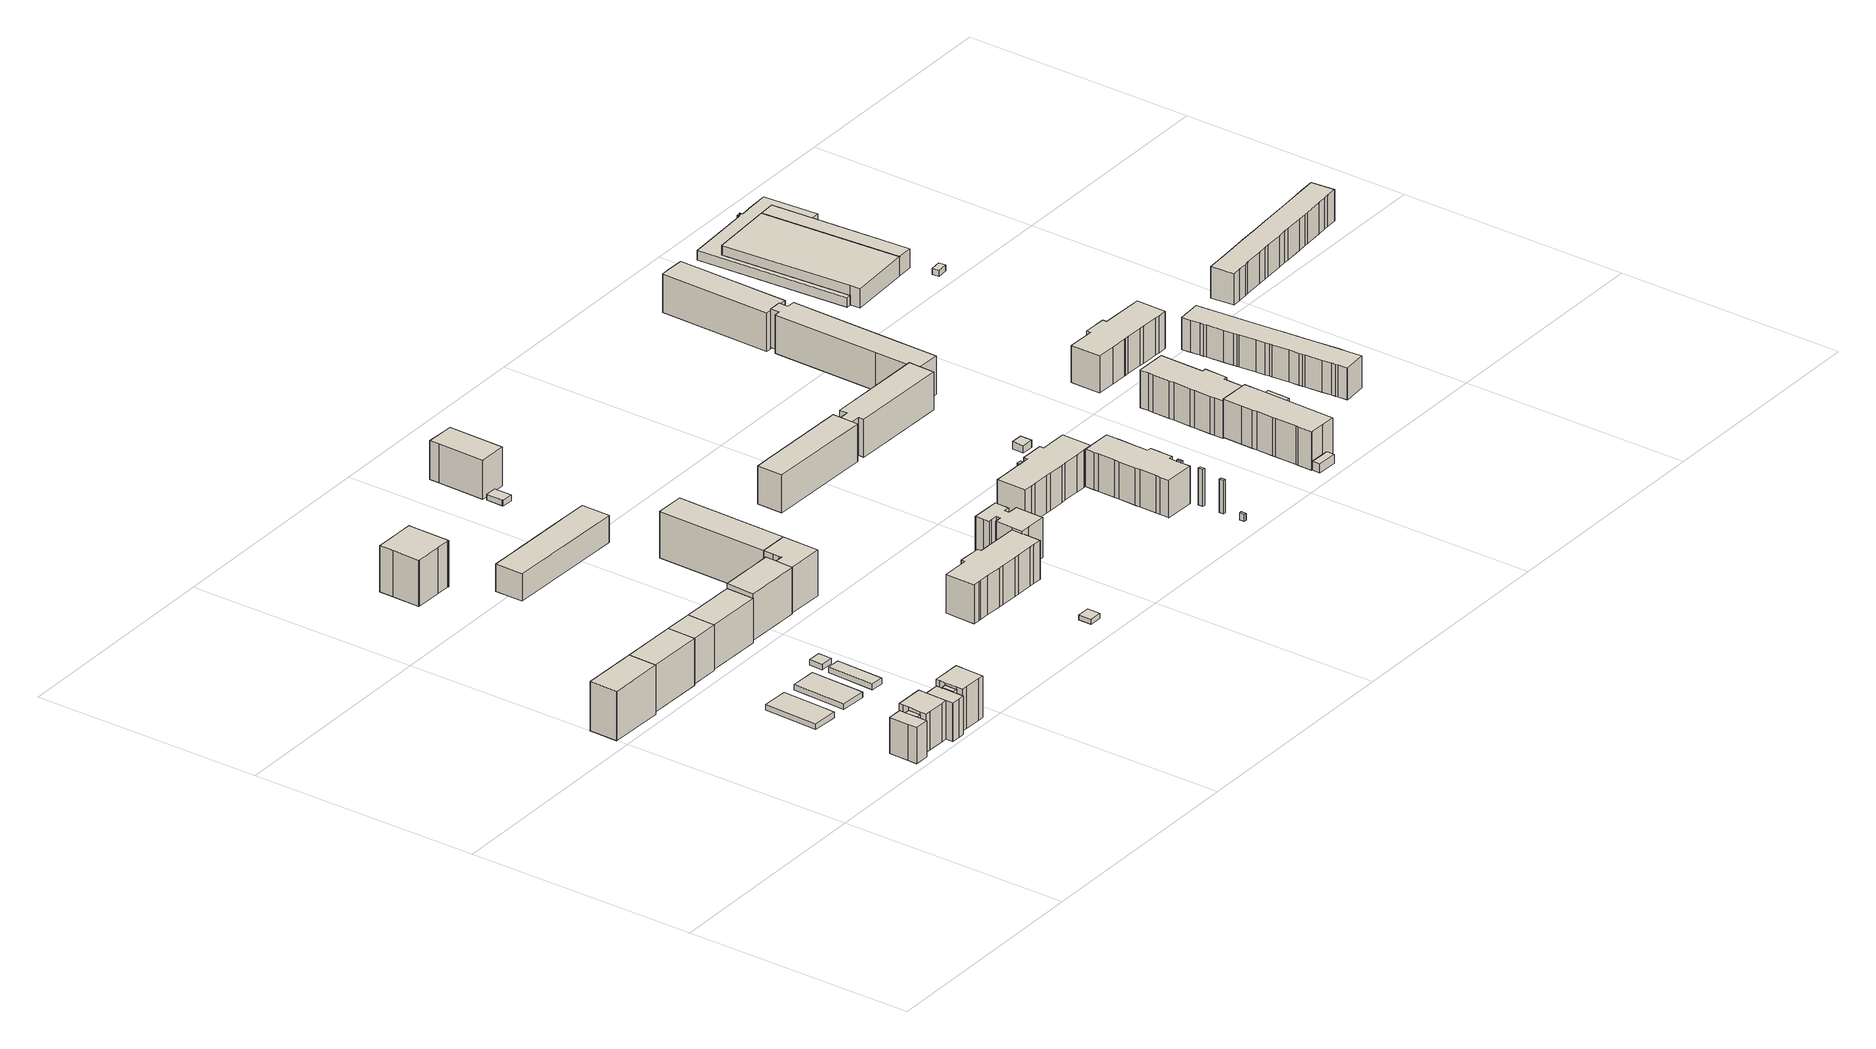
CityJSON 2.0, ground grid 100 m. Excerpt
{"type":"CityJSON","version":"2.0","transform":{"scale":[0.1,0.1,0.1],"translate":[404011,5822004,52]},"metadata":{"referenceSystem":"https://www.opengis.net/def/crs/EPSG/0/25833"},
"CityObjects":{
"building1":{"type":"Building","attributes":{"Gemeindeschluessel":"11000010","BezugspunktDach":"2200","function":"31001_1010","measuredHeight":21.39,"storeysAboveGround":6},"address":[{"country":"Germany","locality":"Berlin","thoroughfareNumber":"38, 40","thoroughfareName":"Fercher Straße"}],"geometry":[{"type":"Solid","lod":"1","boundaries":[[[[0,1,2,3,4]],[[5,6,7,8,9]],[[5,9,4,3]],[[6,5,3,2]],[[7,6,2,1]],[[8,7,1,0]],[[9,8,0,4]]]]}]},
"building2":{"type":"Building","attributes":{"Gemeindeschluessel":"11000010","function":"31001_1010"},"address":[{"country":"Germany","locality":"Berlin","thoroughfareNumber":"62","thoroughfareName":"Eisenacher Straße"}],"children":["building2-1","building2-2"]},
"building2-1":{"type":"BuildingPart","attributes":{"BezugspunktDach":"2200","measuredHeight":15.72,"storeysAboveGround":5},"parents":["building2"],"geometry":[{"type":"Solid","lod":"1","boundaries":[[[[10,11,12,13,14,15,16,17]],[[18,19,20,21,22,23,24,25]],[[18,25,17,16]],[[19,18,16,15]],[[20,19,15,14]],[[21,20,14,13]],[[23,22,12,11]],[[24,23,11,10]],[[25,24,10,17]],[[22,21,13,12]]]]}]},
"building2-2":{"type":"BuildingPart","attributes":{"BezugspunktDach":"2200","measuredHeight":15.72,"storeysAboveGround":5},"parents":["building2"],"geometry":[{"type":"Solid","lod":"1","boundaries":[[[[26,27,13,12]],[[21,28,29,22]],[[28,21,13,27]],[[29,28,27,26]],[[22,29,26,12]],[[21,22,12,13]]]]}]},
"building3":{"type":"Building","attributes":{"Gemeindeschluessel":"11000010","BezugspunktDach":"2200","function":"31001_1010","measuredHeight":20.34,"storeysAboveGround":6},"address":[{"country":"Germany","locality":"Berlin","thoroughfareNumber":"34, 36","thoroughfareName":"Fercher Straße"}],"geometry":[{"type":"Solid","lod":"1","boundaries":[[[[30,31,2,1]],[[32,33,34,35]],[[32,35,1,2]],[[33,32,2,31]],[[34,33,31,30]],[[35,34,30,1]]]]}]},
"building4":{"type":"Building","attributes":{"Gemeindeschluessel":"11000010","BezugspunktDach":"2200","function":"31001_2463","measuredHeight":2.48,"storeysAboveGround":1},"address":[{"country":"Germany","locality":"Berlin","thoroughfareNumber":"62 (1)","thoroughfareName":"Eisenacher Straße"}],"geometry":[{"type":"Solid","lod":"1","boundaries":[[[[36,37,38,39]],[[40,41,42,43]],[[40,43,39,38]],[[41,40,38,37]],[[42,41,37,36]],[[43,42,36,39]]]]}]},
"building5":{"type":"Building","attributes":{"Gemeindeschluessel":"11000010","function":"31001_1010"},"address":[{"country":"Germany","locality":"Berlin","thoroughfareNumber":"60","thoroughfareName":"Eisenacher Straße"}],"children":["building5-1","building5-2","building5-3","building5-4"]},
"building5-1":{"type":"BuildingPart","attributes":{"BezugspunktDach":"2200","measuredHeight":18.08,"storeysAboveGround":5},"parents":["building5"],"geometry":[{"type":"MultiSurface","lod":"1","boundaries":[[[44,45,46,47,48,49,50,51,52,53]],[[54,55,56,57,58,59,60,61,62,63]],[[54,63,53,52]],[[55,64,65,52,51]],[[56,55,51,50]],[[57,56,50,49]],[[58,57,49,48]],[[59,58,48,47]],[[60,59,47,46]],[[61,60,46,45]],[[62,61,45,44]],[[63,62,44,53]],[[54,65,64,55]]]}]},
"building5-2":{"type":"BuildingPart","attributes":{"BezugspunktDach":"2200","measuredHeight":16.69,"storeysAboveGround":5},"parents":["building5"],"geometry":[{"type":"Solid","lod":"1","boundaries":[[[[66,67,68,69,70,71,72,73,74,75]],[[76,77,78,79,80,81,82,83,84,85]],[[76,85,75,74]],[[77,76,74,73]],[[78,77,73,72]],[[79,78,72,71]],[[80,79,71,70]],[[81,80,70,69]],[[83,82,68,67]],[[84,83,67,66]],[[85,84,66,75]],[[82,81,69,68]]]]}]},
"building5-3":{"type":"BuildingPart","attributes":{"BezugspunktDach":"2200","measuredHeight":16.71,"storeysAboveGround":5},"parents":["building5"],"geometry":[{"type":"MultiSurface","lod":"1","boundaries":[[[86,87,88,89,90,91,92,93,69,68,94]],[[82,81,95,96,97,98,99,100,101,102,103]],[[82,103,94,68]],[[68,82,68,69]],[[95,81,69,93]],[[96,95,93,92]],[[97,92,91]],[[99,98,90,89]],[[100,99,89,88]],[[101,100,88,87]],[[102,101,87,86]],[[103,102,86,94]],[[104,81,82,68,69]],[[98,97,91,90]]]}]},
"building5-4":{"type":"BuildingPart","attributes":{"BezugspunktDach":"2200","measuredHeight":17.59,"storeysAboveGround":5},"parents":["building5"],"geometry":[{"type":"MultiSurface","lod":"1","boundaries":[[[65,64,105,106]],[[97,55,54,98]],[[91,90,106,105]],[[55,97,105,64]],[[98,54,65,106]],[[97,98,90,91]],[[54,55,64,65]]]}]},
"building6":{"type":"Building","attributes":{"Gemeindeschluessel":"11000010","BezugspunktDach":"2200","function":"31001_1010","measuredHeight":19.75,"storeysAboveGround":6},"address":[{"country":"Germany","locality":"Berlin","thoroughfareNumber":"32","thoroughfareName":"Fercher Straße"}],"geometry":[{"type":"Solid","lod":"1","boundaries":[[[[107,108,31,30]],[[109,110,111,112]],[[109,112,30,31]],[[110,109,31,108]],[[111,110,108,107]],[[112,111,107,30]]]]}]},
"building7":{"type":"Building","attributes":{"Gemeindeschluessel":"11000010","BezugspunktDach":"2200","function":"31001_2463","measuredHeight":2.43,"storeysAboveGround":1},"address":[{"country":"Germany","locality":"Berlin","thoroughfareNumber":"62 (2)","thoroughfareName":"Eisenacher Straße"}],"geometry":[{"type":"Solid","lod":"1","boundaries":[[[[113,114,115,116]],[[117,118,119,120]],[[117,120,116,115]],[[118,117,115,114]],[[119,118,114,113]],[[120,119,113,116]]]]}]},
"building8":{"type":"Building","attributes":{"Gemeindeschluessel":"11000010","BezugspunktDach":"2200","function":"31001_2463","measuredHeight":2.55,"storeysAboveGround":1},"address":[{"country":"Germany","locality":"Berlin","thoroughfareNumber":"62 (3)","thoroughfareName":"Eisenacher Straße"}],"geometry":[{"type":"Solid","lod":"1","boundaries":[[[[121,122,123,124]],[[125,126,127,128]],[[125,128,124,123]],[[126,125,123,122]],[[127,126,122,121]],[[128,127,121,124]]]]}]},
"building9":{"type":"Building","attributes":{"Gemeindeschluessel":"11000010","BezugspunktDach":"2200","function":"31001_1010","measuredHeight":19.23,"storeysAboveGround":6},"address":[{"country":"Germany","locality":"Berlin","thoroughfareNumber":"28, 30","thoroughfareName":"Fercher Straße"}],"geometry":[{"type":"Solid","lod":"1","boundaries":[[[[129,130,108,107]],[[131,132,133,134]],[[131,134,107,108]],[[132,131,108,130]],[[133,132,130,129]],[[134,133,129,107]]]]}]},
"building10":{"type":"Building","attributes":{"Gemeindeschluessel":"11000010","BezugspunktDach":"2200","function":"31001_2463","measuredHeight":2.39,"storeysAboveGround":1},"address":[{"country":"Germany","locality":"Berlin","thoroughfareNumber":"62 (4)","thoroughfareName":"Eisenacher Straße"}],"geometry":[{"type":"Solid","lod":"1","boundaries":[[[[135,136,137,138]],[[139,140,141,142]],[[139,142,138,137]],[[140,139,137,136]],[[141,140,136,135]],[[142,141,135,138]]]]}]},
"building11":{"type":"Building","attributes":{"Gemeindeschluessel":"11000010","BezugspunktDach":"2200","function":"31001_1010","measuredHeight":20.12,"storeysAboveGround":7},"address":[{"country":"Germany","locality":"Berlin","thoroughfareNumber":"8","thoroughfareName":"Fercher Straße"}],"geometry":[{"type":"Solid","lod":"1","boundaries":[[[[143,144,145,146,147,148,149,150,151,152,153,154,155,156,157]],[[158,159,160,161,162,163,164,165,166,167,168,169,170,171,172]],[[158,172,157,156]],[[159,158,156,155]],[[160,159,155,154]],[[161,160,154,153]],[[162,161,153,152]],[[163,162,152,151]],[[164,163,151,150]],[[165,164,150,149]],[[166,165,149,148]],[[167,166,148,147]],[[168,167,147,146]],[[169,168,146,145]],[[170,169,145,144]],[[171,170,144,143]],[[172,171,143,157]]]]}]},
"building12":{"type":"Building","attributes":{"Gemeindeschluessel":"11000010","BezugspunktDach":"2200","function":"31001_1010","measuredHeight":20.17,"storeysAboveGround":6},"address":[{"country":"Germany","locality":"Berlin","thoroughfareNumber":"24, 26","thoroughfareName":"Fercher Straße"}],"geometry":[{"type":"Solid","lod":"1","boundaries":[[[[173,174,175,176,177,178,179]],[[180,181,182,183,184,185,186]],[[180,186,179,178]],[[181,180,178,177]],[[182,181,177,176]],[[183,182,176,175]],[[184,183,175,174]],[[185,184,174,173]],[[186,185,173,179]]]]}]},
"building13":{"type":"Building","attributes":{"Gemeindeschluessel":"11000010","BezugspunktDach":"2200","function":"31001_3065","measuredHeight":11.87,"storeysAboveGround":3},"address":[{"country":"Germany","locality":"Berlin","thoroughfareNumber":"10, 12","thoroughfareName":"Fercher Straße"}],"geometry":[{"type":"Solid","lod":"1","boundaries":[[[[187,188,189,190,191,192,193,194]],[[195,196,197,198,199,200,201,202]],[[195,202,194,193]],[[196,195,193,192]],[[197,196,192,191]],[[198,197,191,190]],[[199,198,190,189]],[[200,199,189,188]],[[201,200,188,187]],[[202,201,187,194]]]]}]},
"building14":{"type":"Building","attributes":{"Gemeindeschluessel":"11000010","BezugspunktDach":"2200","function":"31001_1010","measuredHeight":19.86,"storeysAboveGround":6},"address":[{"country":"Germany","locality":"Berlin","thoroughfareNumber":"22","thoroughfareName":"Fercher Straße"}],"geometry":[{"type":"Solid","lod":"1","boundaries":[[[[203,204,205,206,207,208,174,173]],[[209,210,211,212,213,214,215,216]],[[209,216,173,174]],[[210,209,174,208]],[[211,210,208,207]],[[212,211,207,206]],[[213,212,206,205]],[[214,213,205,204]],[[215,214,204,203]],[[216,215,203,173]]]]}]},
"building15":{"type":"Building","attributes":{"Gemeindeschluessel":"11000010","BezugspunktDach":"2200","function":"31001_1010","measuredHeight":20.16,"storeysAboveGround":6},"address":[{"country":"Germany","locality":"Berlin","thoroughfareNumber":"14, 16, 18, 20","thoroughfareName":"Fercher Straße"}],"geometry":[{"type":"Solid","lod":"1","boundaries":[[[[204,217,218,205]],[[219,220,221,222]],[[219,222,205,218]],[[220,219,218,217]],[[221,220,217,204]],[[222,221,204,205]]]]}]},
"building16":{"type":"Building","attributes":{"Gemeindeschluessel":"11000010","BezugspunktDach":"2200","function":"31001_2523","measuredHeight":2.18,"storeysAboveGround":1},"address":[{"country":"Germany","locality":"Berlin","thoroughfareNumber":"36 (1)","thoroughfareName":"Eisenacher Straße"}],"geometry":[{"type":"Solid","lod":"1","boundaries":[[[[223,224,225,226]],[[227,228,229,230]],[[227,230,226,225]],[[228,227,225,224]],[[229,228,224,223]],[[230,229,223,226]]]]}]},
"building17":{"type":"Building","attributes":{"Gemeindeschluessel":"11000010","BezugspunktDach":"2200","function":"31001_1010","measuredHeight":16.89,"storeysAboveGround":5},"address":[{"country":"Germany","locality":"Berlin","thoroughfareNumber":"14, 16, 18, 20","thoroughfareName":"Gothaer Straße"}],"geometry":[{"type":"Solid","lod":"1","boundaries":[[[[231,232,233,234,235,236,237,238,239,240,241,242,243,244,245,246,247,248,249]],[[250,251,252,253,254,255,256,257,258,259,260,261,262,263,264,265,266,267,268]],[[250,268,249,248]],[[251,250,248,247]],[[252,251,247,246]],[[253,252,246,245]],[[254,253,245,244]],[[255,254,244,243]],[[256,255,243,242]],[[257,256,242,241]],[[258,257,241,240]],[[259,258,240,239]],[[260,259,239,238]],[[261,260,238,237]],[[262,261,237,236]],[[263,262,236,235]],[[264,263,235,234]],[[265,264,234,233]],[[266,265,233,232]],[[267,266,232,231]],[[268,267,231,249]]]]}]},
"building18":{"type":"Building","attributes":{"Gemeindeschluessel":"11000010","BezugspunktDach":"2200","function":"31001_2523","measuredHeight":2.57,"storeysAboveGround":1},"address":[{"country":"Germany","locality":"Berlin","thoroughfareNumber":"6 (1)","thoroughfareName":"Fercher Straße"}],"geometry":[{"type":"Solid","lod":"1","boundaries":[[[[269,270,271,272,273]],[[274,275,276,277,278]],[[274,278,273,272]],[[275,274,272,271]],[[276,275,271,270]],[[277,276,270,269]],[[278,277,269,273]]]]}]},
"building19":{"type":"Building","attributes":{"Gemeindeschluessel":"11000010","BezugspunktDach":"2200","function":"31001_1010","measuredHeight":16.8,"storeysAboveGround":5},"address":[{"country":"Germany","locality":"Berlin","thoroughfareNumber":"4, 6","thoroughfareName":"Fercher Straße"}],"geometry":[{"type":"Solid","lod":"1","boundaries":[[[[279,280,281,282,283,284]],[[285,286,287,288,289,290]],[[285,290,284,283]],[[286,285,283,282]],[[287,286,282,281]],[[288,287,281,280]],[[289,288,280,279]],[[290,289,279,284]]]]}]},
"building20":{"type":"Building","attributes":{"Gemeindeschluessel":"11000010","BezugspunktDach":"2200","function":"31001_1010","measuredHeight":17.34,"storeysAboveGround":5},"address":[{"country":"Germany","locality":"Berlin","thoroughfareNumber":"12","thoroughfareName":"Gothaer Straße"}],"geometry":[{"type":"Solid","lod":"1","boundaries":[[[[291,292,293,294,295,296,297,298,299,300,301,302,303,304,305,306,307,308,309]],[[310,311,312,313,314,315,316,317,318,319,320,321,322,323,324,325,326,327,328]],[[310,328,309,308]],[[311,310,308,307]],[[312,311,307,306]],[[313,312,306,305]],[[314,313,305,304]],[[315,314,304,303]],[[316,315,303,302]],[[317,316,302,301]],[[318,317,301,300]],[[319,318,300,299]],[[320,319,299,298]],[[321,320,298,297]],[[322,321,297,296]],[[323,322,296,295]],[[324,323,295,294]],[[325,324,294,293]],[[326,325,293,292]],[[327,326,292,291]],[[328,327,291,309]]]]}]},
"building21":{"type":"Building","attributes":{"Gemeindeschluessel":"11000010","BezugspunktDach":"2200","function":"31001_1010","measuredHeight":16.41,"storeysAboveGround":5},"address":[{"country":"Germany","locality":"Berlin","thoroughfareNumber":"2F, 2G, 2H","thoroughfareName":"Gothaer Straße"}],"geometry":[{"type":"Solid","lod":"1","boundaries":[[[[329,330,331,332,333,334,335]],[[336,337,338,339,340,341,342]],[[336,342,335,334]],[[337,336,334,333]],[[338,337,333,332]],[[339,338,332,331]],[[340,339,331,330]],[[341,340,330,329]],[[342,341,329,335]]]]}]},
"building22":{"type":"Building","attributes":{"Gemeindeschluessel":"11000010","BezugspunktDach":"2200","function":"51009_1610","measuredHeight":3,"storeysAboveGround":0},"address":[{"country":"Germany","locality":"Berlin"}],"geometry":[{"type":"Solid","lod":"1","boundaries":[[[[343,344,345,346]],[[347,348,349,350]],[[347,350,346,345]],[[348,347,345,344]],[[349,348,344,343]],[[350,349,343,346]]]]}]},
"building23":{"type":"Building","attributes":{"Gemeindeschluessel":"11000010","BezugspunktDach":"2200","function":"51009_1610","measuredHeight":16.5,"storeysAboveGround":0},"address":[{"country":"Germany","locality":"Berlin"}],"geometry":[{"type":"Solid","lod":"1","boundaries":[[[[351,352,353,354]],[[355,356,357,358]],[[355,358,354,353]],[[356,355,353,352]],[[357,356,352,351]],[[358,357,351,354]]]]}]},
"building24":{"type":"Building","attributes":{"Gemeindeschluessel":"11000010","BezugspunktDach":"2200","function":"31001_1010","measuredHeight":16.2,"storeysAboveGround":5},"address":[{"country":"Germany","locality":"Berlin","thoroughfareNumber":"10, 4, 6, 8","thoroughfareName":"Gothaer Straße"}],"geometry":[{"type":"Solid","lod":"1","boundaries":[[[[359,360,361,362,363,364,365,366,367,368,369,370,371,372,373,374,375,376,377,378,379,380,381,382,383,384]],[[385,386,387,358,357,388,389,390,391,392,393,394,395,396,397,398,399,400,401,402,403,404,405,406,407,408]],[[385,408,384,383]],[[386,385,383,382]],[[387,386,382,381]],[[358,387,381,380]],[[357,358,380,379]],[[388,357,379,378]],[[389,388,378,377]],[[390,389,377,376]],[[391,390,376,375]],[[392,391,375,374]],[[393,392,374,373]],[[394,393,373,372]],[[395,394,372,371]],[[396,395,371,370]],[[397,396,370,369]],[[398,397,369,368]],[[399,398,368,367]],[[400,399,367,366]],[[401,400,366,365]],[[402,401,365,364]],[[403,402,364,363]],[[404,403,363,362]],[[405,404,362,361]],[[406,405,361,360]],[[407,406,360,359]],[[408,407,359,384]]]]}]},
"building25":{"type":"Building","attributes":{"Gemeindeschluessel":"11000010","BezugspunktDach":"2200","function":"51009_1610","measuredHeight":10.39,"storeysAboveGround":0},"address":[{"country":"Germany","locality":"Berlin"}],"geometry":[{"type":"Solid","lod":"1","boundaries":[[[[409,410,411,412]],[[413,414,415,416]],[[413,416,412,411]],[[414,413,411,410]],[[415,414,410,409]],[[416,415,409,412]]]]}]},
"building26":{"type":"Building","attributes":{"Gemeindeschluessel":"11000010","BezugspunktDach":"2200","function":"51009_1610","measuredHeight":3,"storeysAboveGround":0},"address":[{"country":"Germany","locality":"Berlin"}],"geometry":[{"type":"Solid","lod":"1","boundaries":[[[[417,418,419,420]],[[421,422,423,424]],[[421,424,420,419]],[[422,421,419,418]],[[423,422,418,417]],[[424,423,417,420]]]]}]},
"building27":{"type":"Building","attributes":{"Gemeindeschluessel":"11000010","BezugspunktDach":"2200","function":"51009_1610","measuredHeight":14.5,"storeysAboveGround":0},"address":[{"country":"Germany","locality":"Berlin"}],"geometry":[{"type":"Solid","lod":"1","boundaries":[[[[425,426,427,428]],[[429,430,431,432]],[[429,432,428,427]],[[430,429,427,426]],[[431,430,426,425]],[[432,431,425,428]]]]}]},
"building28":{"type":"Building","attributes":{"Gemeindeschluessel":"11000010","BezugspunktDach":"2200","function":"51009_1610","measuredHeight":15.98,"storeysAboveGround":0},"address":[{"country":"Germany","locality":"Berlin"}],"geometry":[{"type":"Solid","lod":"1","boundaries":[[[[433,434,435,436]],[[437,438,439,440]],[[437,440,436,435]],[[438,437,435,434]],[[439,438,434,433]],[[440,439,433,436]]]]}]},
"building29":{"type":"Building","attributes":{"Gemeindeschluessel":"11000010","BezugspunktDach":"2200","function":"51009_1610","measuredHeight":5.64,"storeysAboveGround":0},"address":[{"country":"Germany","locality":"Berlin"}],"geometry":[{"type":"Solid","lod":"1","boundaries":[[[[441,442,443,444]],[[445,446,447,448]],[[445,448,444,443]],[[446,445,443,442]],[[447,446,442,441]],[[448,447,441,444]]]]}]},
"building30":{"type":"Building","attributes":{"Gemeindeschluessel":"11000010","BezugspunktDach":"2200","function":"31001_1010","measuredHeight":16.21,"storeysAboveGround":5},"address":[{"country":"Germany","locality":"Berlin","thoroughfareNumber":"22, 24, 26, 28","thoroughfareName":"Gothaer Straße"}],"geometry":[{"type":"Solid","lod":"1","boundaries":[[[[449,450,451,452,453,454,455,456,457,458,459,460,461,462,368,367,463,464,465,466,467,468,469,470,471,472]],[[473,474,475,476,477,478,479,480,481,399,398,482,483,484,485,486,487,488,489,490,491,492,493,494,495,496]],[[473,496,472,471]],[[474,473,471,470]],[[475,474,470,469]],[[476,475,469,468]],[[477,476,468,467]],[[478,477,467,466]],[[479,478,466,465]],[[480,479,465,464]],[[481,480,464,463]],[[399,481,463,367]],[[398,399,367,368]],[[482,398,368,462]],[[483,482,462,461]],[[484,483,461,460]],[[485,484,460,459]],[[486,485,459,458]],[[487,486,458,457]],[[488,487,457,456]],[[489,488,456,455]],[[490,489,455,454]],[[491,490,454,453]],[[492,491,453,452]],[[493,492,452,451]],[[494,493,451,450]],[[495,494,450,449]],[[496,495,449,472]]]]}]},
"building31":{"type":"Building","attributes":{"Gemeindeschluessel":"11000010","BezugspunktDach":"2200","function":"51009_1610","measuredHeight":16.53,"storeysAboveGround":0},"address":[{"country":"Germany","locality":"Berlin"}],"geometry":[{"type":"Solid","lod":"1","boundaries":[[[[497,498,499,500]],[[501,502,503,504]],[[501,504,500,499]],[[502,501,499,498]],[[503,502,498,497]],[[504,503,497,500]]]]}]},
"building32":{"type":"Building","attributes":{"Gemeindeschluessel":"11000010","BezugspunktDach":"2200","function":"51009_1610","measuredHeight":3,"storeysAboveGround":0},"address":[{"country":"Germany","locality":"Berlin"}],"geometry":[{"type":"Solid","lod":"1","boundaries":[[[[505,506,507,508]],[[509,510,511,512]],[[509,512,508,507]],[[510,509,507,506]],[[511,510,506,505]],[[512,511,505,508]]]]}]},
"building33":{"type":"Building","attributes":{"Gemeindeschluessel":"11000010","BezugspunktDach":"2200","function":"51009_1610","measuredHeight":3,"storeysAboveGround":0},"address":[{"country":"Germany","locality":"Berlin"}],"geometry":[{"type":"Solid","lod":"1","boundaries":[[[[513,514,515,516]],[[485,517,518,486]],[[485,486,516,515]],[[517,485,515,514]],[[518,517,514,513]],[[486,518,513,516]]]]}]},
"building34":{"type":"Building","attributes":{"Gemeindeschluessel":"11000010","BezugspunktDach":"2200","function":"51009_1610","measuredHeight":5.84,"storeysAboveGround":0},"address":[{"country":"Germany","locality":"Berlin"}],"geometry":[{"type":"Solid","lod":"1","boundaries":[[[[519,520,521,522]],[[523,524,525,526]],[[523,526,522,521]],[[524,523,521,520]],[[525,524,520,519]],[[526,525,519,522]]]]}]},
"building35":{"type":"Building","attributes":{"Gemeindeschluessel":"11000010","BezugspunktDach":"2200","function":"31001_1010","measuredHeight":16.44,"storeysAboveGround":5},"address":[{"country":"Germany","locality":"Berlin","thoroughfareNumber":"2C, 2D, 2E","thoroughfareName":"Gothaer Straße"}],"geometry":[{"type":"Solid","lod":"1","boundaries":[[[[527,528,529,530,531,532,533,331,330]],[[339,534,535,536,537,538,539,540,340]],[[339,340,330,331]],[[534,339,331,533]],[[535,534,533,532]],[[536,535,532,531]],[[537,536,531,530]],[[538,537,530,529]],[[539,538,529,528]],[[540,539,528,527]],[[340,540,527,330]]]]}]},
"building36":{"type":"Building","attributes":{"Gemeindeschluessel":"11000010","BezugspunktDach":"2200","function":"31001_2523","measuredHeight":3.19,"storeysAboveGround":1},"address":[{"country":"Germany","locality":"Berlin","thoroughfareNumber":"3","thoroughfareName":"Gothaer Straße"}],"geometry":[{"type":"Solid","lod":"1","boundaries":[[[[541,542,543,544,545]],[[546,547,548,549,550]],[[546,550,545,544]],[[547,546,544,543]],[[548,547,543,542]],[[549,548,542,541]],[[550,549,541,545]]]]}]},
"building37":{"type":"Building","attributes":{"Gemeindeschluessel":"11000010","function":"31001_1010"},"address":[{"country":"Germany","locality":"Berlin","thoroughfareNumber":"29, 31, 33, 35","thoroughfareName":"Gothaer Straße"}],"children":["building37-1","building37-2","building37-3"]},
"building37-1":{"type":"BuildingPart","attributes":{"BezugspunktDach":"2200","measuredHeight":16.64,"storeysAboveGround":5},"parents":["building37"],"geometry":[{"type":"MultiSurface","lod":"1","boundaries":[[[551,552,553,554,555,556,557,558,559,560,561,562,563]],[[564,565,566,567,568,569,570,571,572,573,574,575,576]],[[564,576,563,562]],[[565,564,562,561]],[[566,565,561,560]],[[567,566,560,559]],[[568,567,559,558]],[[569,568,558,557]],[[570,569,557,556]],[[571,570,556,555]],[[572,571,555,554]],[[573,577,578,579,553]],[[572,554,580,581]],[[582,583,584,574,573,553,552]],[[585,582,574,552,551]],[[576,575,551,563]],[[581,580,579,578,577]],[[574,584,583,582]],[[575,574,582,585]]]}]},
"building37-2":{"type":"BuildingPart","attributes":{"BezugspunktDach":"2200","measuredHeight":16.64,"storeysAboveGround":5},"parents":["building37"],"geometry":[{"type":"Solid","lod":"1","boundaries":[[[[586,587,580,579]],[[581,588,589,578]],[[588,581,580,587]],[[589,588,587,586]],[[578,589,586,579]],[[581,578,579,580]]]]}]},
"building37-3":{"type":"BuildingPart","attributes":{"BezugspunktDach":"2200","measuredHeight":4.6,"storeysAboveGround":5},"parents":["building37"],"geometry":[{"type":"MultiSurface","lod":"1","boundaries":[[[590,583,585,591]],[[575,584,592,593]],[[575,593,591,585]],[[592,584,583,590]],[[593,592,590,591]],[[584,574,582,583]],[[575,585,582,574]]]}]},
"building38":{"type":"Building","attributes":{"Gemeindeschluessel":"11000010","BezugspunktDach":"2200","function":"31001_1010","measuredHeight":16.71,"storeysAboveGround":5},"address":[{"country":"Germany","locality":"Berlin","thoroughfareNumber":"74, 76, 78, 80, 82","thoroughfareName":"Kyritzer Straße"}],"geometry":[{"type":"Solid","lod":"1","boundaries":[[[[594,595,596,597,598,599,600,601,602,603,604,605]],[[606,607,608,609,610,611,612,613,614,615,616,617]],[[606,617,605,604]],[[607,606,604,603]],[[608,607,603,602]],[[609,608,602,601]],[[610,609,601,600]],[[611,610,600,599]],[[612,611,599,598]],[[613,612,598,597]],[[614,613,597,596]],[[615,614,596,595]],[[616,615,595,594]],[[617,616,594,605]]]]}]},
"building39":{"type":"Building","attributes":{"Gemeindeschluessel":"11000010","BezugspunktDach":"2200","function":"31001_1010","measuredHeight":16.3,"storeysAboveGround":5},"address":[{"country":"Germany","locality":"Berlin","thoroughfareNumber":"21, 23, 25, 27","thoroughfareName":"Gothaer Straße"}],"geometry":[{"type":"Solid","lod":"1","boundaries":[[[[618,619,620,621,622,623,624,625,626,627,628,629,630,631,632,633,634]],[[635,636,637,638,639,640,641,642,643,644,645,646,647,648,649,650,651]],[[635,651,634,633]],[[636,635,633,632]],[[637,636,632,631]],[[638,637,631,630]],[[639,638,630,629]],[[640,639,629,628]],[[641,640,628,627]],[[642,641,627,626]],[[643,642,626,625]],[[644,643,625,624]],[[645,644,624,623]],[[646,645,623,622]],[[647,646,622,621]],[[648,647,621,620]],[[649,648,620,619]],[[650,649,619,618]],[[651,650,618,634]]]]}]},
"building40":{"type":"Building","attributes":{"Gemeindeschluessel":"11000010","BezugspunktDach":"2200","function":"31001_1010","measuredHeight":16.78,"storeysAboveGround":5},"address":[{"country":"Germany","locality":"Berlin","thoroughfareNumber":"66, 68, 70, 72","thoroughfareName":"Kyritzer Straße"}],"geometry":[{"type":"Solid","lod":"1","boundaries":[[[[652,653,654,655,656,657,658]],[[659,660,661,662,663,664,665]],[[659,665,658,657]],[[660,659,657,656]],[[661,660,656,655]],[[662,661,655,654]],[[663,662,654,653]],[[664,663,653,652]],[[665,664,652,658]]]]}]},
"building41":{"type":"Building","attributes":{"Gemeindeschluessel":"11000010","BezugspunktDach":"2200","function":"31001_1010","measuredHeight":16.13,"storeysAboveGround":5},"address":[{"country":"Germany","locality":"Berlin","thoroughfareNumber":"13, 15, 17, 19","thoroughfareName":"Gothaer Straße"}],"geometry":[{"type":"Solid","lod":"1","boundaries":[[[[666,667,668,669,670,671,672,673,674,675,676,677,678,679,680,681,682,683,684]],[[685,686,687,688,689,690,691,692,693,694,695,696,697,698,699,700,701,702,703]],[[685,703,684,683]],[[686,685,683,682]],[[687,686,682,681]],[[688,687,681,680]],[[689,688,680,679]],[[690,689,679,678]],[[691,690,678,677]],[[692,691,677,676]],[[693,692,676,675]],[[694,693,675,674]],[[695,694,674,673]],[[696,695,673,672]],[[697,696,672,671]],[[698,697,671,670]],[[699,698,670,669]],[[700,699,669,668]],[[701,700,668,667]],[[702,701,667,666]],[[703,702,666,684]]]]}]},
"building42":{"type":"Building","attributes":{"Gemeindeschluessel":"11000010","BezugspunktDach":"2200","function":"31001_1010","measuredHeight":13.88,"storeysAboveGround":6},"address":[{"country":"Germany","locality":"Berlin","thoroughfareNumber":"10, 12, 14, 16, 18","thoroughfareName":"Eisenacher Straße"}],"geometry":[{"type":"Solid","lod":"1","boundaries":[[[[704,705,706,707,708,709,710,711,712,713,714,715,716,717,718,719,720,721,722,723,724,725,726,727,728,729,730,731,732,733,734,735,736,737]],[[738,739,740,741,742,743,744,745,746,747,748,749,750,751,752,753,754,755,756,757,758,759,760,761,762,763,764,765,766,767,768,769,770,771]],[[738,771,737,736]],[[739,738,736,735]],[[740,739,735,734]],[[741,740,734,733]],[[742,741,733,732]],[[743,742,732,731]],[[744,743,731,730]],[[745,744,730,729]],[[746,745,729,728]],[[747,746,728,727]],[[748,747,727,726]],[[749,748,726,725]],[[750,749,725,724]],[[751,750,724,723]],[[752,751,723,722]],[[753,752,722,721]],[[754,753,721,720]],[[755,754,720,719]],[[756,755,719,718]],[[757,756,718,717]],[[758,757,717,716]],[[759,758,716,715]],[[760,759,715,714]],[[761,760,714,713]],[[762,761,713,712]],[[763,762,712,711]],[[764,763,711,710]],[[765,764,710,709]],[[766,765,709,708]],[[767,766,708,707]],[[768,767,707,706]],[[769,768,706,705]],[[770,769,705,704]],[[771,770,704,737]]]]}]},
"building43":{"type":"Building","attributes":{"Gemeindeschluessel":"11000010","function":"31001_3021"},"address":[{"country":"Germany","locality":"Berlin","thoroughfareNumber":"90","thoroughfareName":"Kyritzer Straße"}],"children":["building43-1","building43-2","building43-3"]},
"building43-1":{"type":"BuildingPart","attributes":{"BezugspunktDach":"2200","measuredHeight":8.36,"storeysAboveGround":2},"parents":["building43"],"geometry":[{"type":"MultiSurface","lod":"1","boundaries":[[[772,773,774,775,776]],[[777,778,779,780,781]],[[777,782,783,776,775]],[[778,784,782,785,775,774]],[[779,778,774,773]],[[780,779,773,772]],[[781,783,782,777]],[[777,785,782,784,778]],[[780,772,776,781]]]}]},
"building43-2":{"type":"BuildingPart","attributes":{"BezugspunktDach":"2200","measuredHeight":4.13,"storeysAboveGround":2},"parents":["building43"],"geometry":[{"type":"MultiSurface","lod":"1","boundaries":[[[786,787,788,783,782,784,789,790,791,792,793,794,795,796,797,798,799,800,801,802,803]],[[804,805,806,807,808,809,810,811,812,813,814,815,816,817,818,819,820,821,822,823,824]],[[804,824,803,802]],[[805,804,802,801]],[[806,805,801,800]],[[807,806,800,799]],[[808,807,799,798]],[[809,808,798,797]],[[810,809,797,796]],[[811,810,796,795]],[[812,811,795,794]],[[813,812,794,793]],[[814,813,793,792]],[[815,814,792,791]],[[816,815,791,790]],[[817,816,790,789]],[[818,817,789,784]],[[819,818,825,778,777]],[[820,819,777,781,783]],[[821,820,783,781,826]],[[822,821,826,827,787]],[[823,822,787,786]],[[824,823,786,803]],[[777,778,825,784,782]],[[782,783,781,777]],[[828,788,787,827,826]]]}]},
"building43-3":{"type":"BuildingPart","attributes":{"BezugspunktDach":"2200","measuredHeight":8.38,"storeysAboveGround":2},"parents":["building43"],"geometry":[{"type":"MultiSurface","lod":"1","boundaries":[[[829,830,772,776,831]],[[781,780,832,827,826]],[[783,788,831,776]],[[781,776,781,780]],[[832,780,772,830]],[[827,832,830,829]],[[788,787,829,831]],[[781,826,788,783]],[[780,781,776,772]],[[826,827,787,788]]]}]},
"building44":{"type":"Building","attributes":{"Gemeindeschluessel":"11000010","BezugspunktDach":"2200","function":"31001_2523","measuredHeight":2.65,"storeysAboveGround":1},"address":[{"country":"Germany","locality":"Berlin","thoroughfareNumber":"1","thoroughfareName":"Gothaer Straße"}],"geometry":[{"type":"Solid","lod":"1","boundaries":[[[[833,834,835,836]],[[837,838,839,840]],[[837,840,836,835]],[[838,837,835,834]],[[839,838,834,833]],[[840,839,833,836]]]]}]},
"building45":{"type":"Building","attributes":{"Gemeindeschluessel":"11000010","BezugspunktDach":"2200","function":"31001_1010","measuredHeight":13.57,"storeysAboveGround":4},"address":[{"country":"Germany","locality":"Berlin","thoroughfareNumber":"91, 93, 95, 97, 99","thoroughfareName":"Alte Hellersdorfer Straße"}],"geometry":[{"type":"Solid","lod":"1","boundaries":[[[[841,842,843,844,845,846,847,848,849,850,851,852,853,854,855,856,857,858,859,860,861,862,863,864,865,866,867,868,869]],[[870,871,872,873,874,875,876,877,878,879,880,881,882,883,884,885,886,887,888,889,890,891,892,893,894,895,896,897,898]],[[870,898,869,868]],[[871,870,868,867]],[[872,871,867,866]],[[873,872,866,865]],[[874,873,865,864]],[[875,874,864,863]],[[876,875,863,862]],[[877,876,862,861]],[[878,877,861,860]],[[879,878,860,859]],[[880,879,859,858]],[[881,880,858,857]],[[882,881,857,856]],[[883,882,856,855]],[[884,883,855,854]],[[885,884,854,853]],[[886,885,853,852]],[[887,886,852,851]],[[888,887,851,850]],[[889,888,850,849]],[[890,889,849,848]],[[891,890,848,847]],[[892,891,847,846]],[[893,892,846,845]],[[894,893,845,844]],[[895,894,844,843]],[[896,895,843,842]],[[897,896,842,841]],[[898,897,841,869]]]]}]}
},
"vertices":[
[2,1049,218],[244,1044,218],[247,1168,218],[3,1173,218],[1,1049,218],[3,1173,4],[247,1168,4],[244,1044,4],[2,1049,4],[1,1049,4],
[566,26,170],[567,44,170],[567,71,170],[568,126,170],[569,152,170],[506,154,170],[504,68,170],[503,28,170],[504,68,13],[506,154,13],[569,152,13],[568,126,13],[567,71,13],[567,44,13],[566,26,13],[503,28,13],
[587,71,170],[589,126,170],[589,126,13],[587,71,13],
[489,1040,218],[492,1164,218],[247,1168,15],[492,1164,15],[489,1040,15],[244,1044,15],
[592,471,44],[602,708,44],[489,713,44],[480,476,44],[489,713,19],[602,708,19],[592,471,19],[480,476,19],
[820,24,198],[893,22,198],[920,21,198],[921,89,198],[923,146,198],[797,149,198],[797,131,198],[796,105,198],[795,51,198],[794,24,198],[795,51,17],[796,105,17],[797,131,17],[797,149,17],[923,146,17],[921,89,17],[920,21,17],[893,22,17],[820,24,17],[794,24,17],[796,105,188],[795,51,188],
[611,43,184],[685,41,184],[710,41,184],[713,133,184],[714,168,184],[590,171,184],[589,152,184],[589,126,184],[587,71,184],[587,44,184],[587,71,17],[589,126,17],[589,152,17],[590,171,17],[714,168,17],[713,133,17],[710,41,17],[685,41,17],[611,43,17],[587,44,17],
[712,9,184],[748,8,184],[775,8,184],[775,25,184],[776,52,184],[777,105,184],[776,105,184],[777,132,184],[709,9,184],[777,132,17],[776,105,17],[777,105,17],[776,52,17],[775,25,17],[775,8,17],[748,8,17],[712,9,17],[709,9,17],[713,133,58],
[777,105,188],[776,52,188],
[613,1038,218],[616,1161,218],[492,1164,21],[616,1161,21],[613,1038,21],[489,1040,21],
[765,464,50],[774,702,50],[662,706,50],[652,469,50],[662,706,26],[774,702,26],[765,464,26],[652,469,26],
[881,459,57],[889,667,57],[833,669,57],[825,462,57],[833,669,32],[889,667,32],[881,459,32],[825,462,32],
[857,1033,218],[860,1156,218],[616,1161,26],[860,1156,26],[857,1033,26],[613,1038,26],
[890,697,57],[892,757,57],[836,759,57],[834,700,57],[836,759,33],[892,757,33],[890,697,33],[834,700,33],
[484,2216,215],[544,2215,215],[545,2215,215],[547,2214,215],[548,2275,215],[548,2276,215],[550,2395,215],[550,2398,215],[489,2400,215],[429,2400,215],[368,2401,215],[367,2401,215],[366,2340,215],[363,2219,215],[363,2218,215],[363,2219,14],[366,2340,14],[367,2401,14],[368,2401,14],[429,2400,14],[489,2400,14],[550,2398,14],[550,2395,14],[548,2276,14],[548,2275,14],[547,2214,14],[545,2215,14],[544,2215,14],[484,2216,14],[363,2218,14],
[1100,1028,239],[1104,1104,239],[1105,1152,239],[1002,1154,239],[990,1154,239],[860,1156,239],[857,1033,239],[860,1156,37],[990,1154,37],[1002,1154,37],[1105,1152,37],[1104,1104,37],[1100,1028,37],[857,1033,37],
[1155,1910,138],[1157,2034,138],[1036,2037,138],[1006,2037,138],[763,2042,138],[732,2043,138],[614,2045,138],[612,1922,138],[614,2045,20],[732,2043,20],[763,2042,20],[1006,2037,20],[1036,2037,20],[1157,2034,20],[1155,1910,20],[612,1922,20],
[1261,1025,239],[1264,1185,239],[1141,1187,239],[1140,1143,239],[1139,1115,239],[1139,1103,239],[1104,1104,40],[1139,1103,40],[1139,1115,40],[1140,1143,40],[1141,1187,40],[1264,1185,40],[1261,1025,40],[1100,1028,40],
[1273,1670,239],[1149,1672,239],[1149,1672,37],[1273,1670,37],[1264,1185,37],[1141,1187,37],
[1725,58,72],[1726,115,72],[1671,116,72],[1670,59,72],[1671,116,50],[1726,115,50],[1725,58,50],[1670,59,50],
[1462,426,210],[1471,426,210],[1517,425,210],[1589,423,210],[1611,422,210],[1686,420,210],[1708,420,210],[1781,418,210],[1804,418,210],[1842,417,210],[1844,489,210],[1844,500,210],[1846,548,210],[1653,553,210],[1653,570,210],[1554,573,210],[1554,556,210],[1434,558,210],[1431,427,210],[1434,558,41],[1554,556,41],[1554,573,41],[1653,570,41],[1653,553,41],[1846,548,41],[1844,500,41],[1844,489,41],[1842,417,41],[1804,418,41],[1781,418,41],[1708,420,41],[1686,420,41],[1611,422,41],[1589,423,41],[1517,425,41],[1471,426,41],[1462,426,41],[1431,427,41],
[1193,2387,45],[1194,2464,45],[1144,2465,45],[1143,2393,45],[1143,2388,45],[1143,2393,20],[1144,2465,20],[1194,2464,20],[1193,2387,20],[1143,2388,20],
[1266,2480,186],[1271,2725,186],[1195,2727,186],[1147,2729,186],[1146,2686,186],[1142,2482,186],[1146,2686,18],[1147,2729,18],[1195,2727,18],[1271,2725,18],[1266,2480,18],[1142,2482,18],
[1848,644,220],[1877,643,220],[1876,624,220],[1847,624,220],[1847,620,220],[1846,548,220],[1844,500,220],[1884,499,220],[1972,497,220],[1975,621,220],[1955,622,220],[1930,622,220],[1931,643,220],[1955,642,220],[1957,705,220],[1833,708,220],[1833,704,220],[1832,669,220],[1832,645,220],[1832,669,47],[1833,704,47],[1833,708,47],[1957,705,47],[1955,642,47],[1931,643,47],[1930,622,47],[1955,622,47],[1975,621,47],[1972,497,47],[1884,499,47],[1844,500,47],[1846,548,47],[1847,620,47],[1847,624,47],[1876,624,47],[1877,643,47],[1848,644,47],[1832,645,47],
[2151,1478,207],[2151,1503,207],[2152,1556,207],[2153,1592,207],[1742,1600,207],[1679,1600,207],[1677,1488,207],[1679,1600,43],[1742,1600,43],[2153,1592,43],[2152,1556,43],[2151,1503,43],[2151,1478,43],[1677,1488,43],
[2166,801,86],[2166,811,86],[2147,811,86],[2146,801,86],[2147,811,56],[2166,811,56],[2166,801,56],[2146,801,56],
[2264,799,220],[2264,809,220],[2244,810,220],[2244,800,220],[2244,810,55],[2264,809,55],[2264,799,55],[2244,800,55],
[2143,670,217],[2165,670,217],[2237,669,217],[2260,668,217],[2333,667,217],[2355,667,217],[2429,665,217],[2473,665,217],[2480,665,217],[2515,664,217],[2517,795,217],[2478,796,217],[2452,797,217],[2431,797,217],[2397,797,217],[2397,815,217],[2357,816,217],[2336,816,217],[2297,817,217],[2297,799,217],[2264,799,217],[2244,800,217],[2166,801,217],[2146,801,217],[2105,802,217],[2103,671,217],[2105,802,55],[2146,801,55],[2166,801,55],[2297,799,55],[2297,817,55],[2336,816,55],[2357,816,55],[2397,815,55],[2397,797,55],[2431,797,55],[2452,797,55],[2478,796,55],[2517,795,55],[2515,664,55],[2480,665,55],[2473,665,55],[2429,665,55],[2355,667,55],[2333,667,55],[2260,668,55],[2237,669,55],[2165,670,55],[2143,670,55],[2103,671,55],
[2357,816,160],[2357,826,160],[2337,826,160],[2336,816,160],[2337,826,56],[2357,826,56],[2357,816,56],[2336,816,56],
[2613,20,95],[2613,42,95],[2602,42,95],[2602,20,95],[2602,42,65],[2613,42,65],[2613,20,65],[2602,20,65],
[2614,116,209],[2615,137,209],[2604,137,209],[2603,116,209],[2604,137,64],[2615,137,64],[2614,116,64],[2603,116,64],
[2616,213,223],[2616,233,223],[2605,234,223],[2605,213,223],[2605,234,63],[2616,233,63],[2616,213,63],[2605,213,63],
[2452,797,112],[2452,807,112],[2431,807,112],[2431,797,112],[2431,807,56],[2452,807,56],[2452,797,56],[2431,797,56],
[2606,273,217],[2607,314,217],[2607,334,217],[2608,369,217],[2625,369,217],[2626,408,217],[2626,429,217],[2627,470,217],[2609,471,217],[2610,506,217],[2610,526,217],[2612,602,217],[2612,623,217],[2613,662,217],[2480,623,217],[2479,603,217],[2478,528,217],[2478,507,217],[2476,432,217],[2476,410,217],[2475,336,217],[2474,315,217],[2474,277,217],[2474,276,217],[2474,277,55],[2474,315,55],[2475,336,55],[2476,410,55],[2476,432,55],[2478,507,55],[2478,528,55],[2479,603,55],[2480,623,55],[2613,662,55],[2612,623,55],[2612,602,55],[2610,526,55],[2610,506,55],[2609,471,55],[2627,470,55],[2626,429,55],[2626,408,55],[2625,369,55],[2608,369,55],[2607,334,55],[2607,314,55],[2606,273,55],[2474,276,55],
[2616,314,222],[2616,334,222],[2607,334,222],[2607,314,222],[2607,334,56],[2616,334,56],[2616,314,56],[2607,314,56],
[2635,408,86],[2635,429,86],[2626,429,86],[2626,408,86],[2626,429,56],[2635,429,56],[2635,408,56],[2626,408,56],
[2619,505,85],[2619,526,85],[2610,526,85],[2610,506,85],[2619,526,55],[2619,505,55],
[2621,602,114],[2621,622,114],[2612,623,114],[2612,602,114],[2612,623,56],[2621,622,56],[2621,602,56],[2612,602,56],
[2191,1502,207],[2190,1477,207],[2628,1469,207],[2630,1541,207],[2631,1583,207],[2193,1591,207],[2192,1556,207],[2192,1556,43],[2193,1591,43],[2631,1583,43],[2630,1541,43],[2628,1469,43],[2190,1477,43],[2191,1502,43],
[2602,1000,84],[2602,1037,84],[2602,1050,84],[2551,1051,84],[2550,1001,84],[2551,1051,52],[2602,1050,52],[2602,1037,52],[2602,1000,52],[2550,1001,52],
[3074,45,221],[3140,43,221],[3203,42,221],[3210,454,221],[3078,457,221],[3076,372,221],[3075,321,221],[3075,300,221],[3074,227,221],[3074,214,221],[3072,118,221],[3072,109,221],[3071,45,221],[3072,109,54],[3072,118,54],[3074,214,54],[3074,227,54],[3075,300,54],[3075,321,54],[3076,372,54],[3078,457,54],[3210,454,54],[3203,42,54],[3140,43,54],[3074,45,54],[3071,45,54],[3207,297,54],[3207,258,54],[3207,258,221],[3209,358,221],[3209,358,54],[3140,43,93],[3164,43,93],[3164,43,54],[3074,45,93],
[3224,258,221],[3226,357,221],[3226,357,54],[3224,258,54],
[3163,7,93],[3073,9,93],[3163,7,54],[3073,9,54],
[2742,1539,198],[2744,1650,198],[2745,1737,198],[2754,2204,198],[2718,2205,198],[2719,2245,198],[2665,2246,198],[2664,2206,198],[2640,2206,198],[2633,1739,198],[2631,1583,198],[2630,1541,198],[2631,1583,31],[2633,1739,31],[2640,2206,31],[2664,2206,31],[2665,2246,31],[2719,2245,31],[2718,2205,31],[2754,2204,31],[2745,1737,31],[2744,1650,31],[2742,1539,31],[2630,1541,31],
[3210,454,211],[3212,549,211],[3229,549,211],[3231,650,211],[3214,650,211],[3217,843,211],[3084,845,211],[3084,841,211],[3084,806,211],[3083,784,211],[3082,710,211],[3082,687,211],[3080,612,211],[3080,591,211],[3079,518,211],[3078,496,211],[3078,457,211],[3078,496,48],[3079,518,48],[3080,591,48],[3080,612,48],[3082,687,48],[3082,710,48],[3083,784,48],[3084,806,48],[3084,841,48],[3084,845,48],[3217,843,48],[3214,650,48],[3231,650,48],[3229,549,48],[3212,549,48],[3210,454,48],[3078,457,48],
[2665,2246,192],[2719,2245,192],[2755,2244,192],[2764,2730,192],[2692,2732,192],[2650,2732,192],[2641,2246,192],[2650,2732,24],[2692,2732,24],[2764,2730,24],[2755,2244,24],[2719,2245,24],[2665,2246,24],[2641,2246,24],
[3173,1033,205],[3247,1031,205],[3252,1031,205],[3268,1030,205],[3342,1029,205],[3364,1028,205],[3439,1027,205],[3460,1026,205],[3498,1026,205],[3500,1026,205],[3503,1157,205],[3310,1161,205],[3311,1179,205],[3270,1180,205],[3268,1180,205],[3211,1182,205],[3211,1163,205],[3091,1166,205],[3088,1034,205],[3091,1166,44],[3211,1163,44],[3211,1182,44],[3268,1180,44],[3270,1180,44],[3311,1179,44],[3310,1161,44],[3503,1157,44],[3500,1026,44],[3498,1026,44],[3460,1026,44],[3439,1027,44],[3364,1028,44],[3342,1029,44],[3268,1030,44],[3252,1031,44],[3247,1031,44],[3173,1033,44],[3088,1034,44],
[3524,927,189],[3528,885,189],[3529,869,189],[3530,857,189],[3536,783,189],[3539,739,189],[3541,724,189],[3541,715,189],[3547,641,189],[3550,601,189],[3552,583,189],[3553,571,189],[3559,497,189],[3562,453,189],[3563,439,189],[3564,428,189],[3570,353,189],[3574,313,189],[3575,295,189],[3576,285,189],[3579,246,189],[3579,243,189],[3683,252,189],[3678,315,189],[3675,354,189],[3667,458,189],[3663,500,189],[3655,607,189],[3653,625,189],[3643,746,189],[3632,888,189],[3630,909,189],[3625,974,189],[3521,966,189],[3625,974,50],[3630,909,50],[3632,888,50],[3643,746,50],[3653,625,50],[3655,607,50],[3663,500,50],[3667,458,50],[3675,354,50],[3678,315,50],[3683,252,50],[3579,243,50],[3579,246,50],[3576,285,50],[3575,295,50],[3574,313,50],[3570,353,50],[3564,428,50],[3563,439,50],[3562,453,50],[3559,497,50],[3553,571,50],[3552,583,50],[3550,601,50],[3547,641,50],[3541,715,50],[3541,724,50],[3539,739,50],[3536,783,50],[3530,857,50],[3529,869,50],[3528,885,50],[3524,927,50],[3521,966,50],
[3387,2167,107],[3456,2171,107],[3448,2300,107],[3418,2780,107],[3348,2776,107],[3418,2780,24],[3448,2300,24],[3456,2171,24],[3387,2167,24],[3348,2776,24],[3418,2780,64],[3348,2776,64],[3448,2300,64],[3418,2780,32],
[3084,2192,64],[3104,2194,64],[3068,2758,64],[3455,2300,64],[3434,2638,64],[3525,2644,64],[3510,2882,64],[3407,2876,64],[3407,2875,64],[3361,2872,64],[3360,2884,64],[3356,2884,64],[3356,2876,64],[3344,2875,64],[3343,2883,64],[3339,2882,64],[3339,2872,64],[3042,2853,64],[3339,2872,23],[3339,2882,23],[3343,2883,23],[3344,2875,23],[3356,2876,23],[3356,2884,23],[3360,2884,23],[3361,2872,23],[3407,2875,23],[3407,2876,23],[3510,2882,23],[3525,2644,23],[3434,2638,23],[3455,2300,23],[3448,2300,23],[3418,2780,23],[3348,2776,23],[3068,2758,23],[3104,2194,23],[3084,2192,23],[3042,2853,23],[3448,2300,27],[3068,2758,24],[3104,2194,24],[3068,2758,39],
[3104,2194,107],[3106,2149,107],[3068,2758,107],[3106,2149,24],
[3444,2027,68],[3491,2031,68],[3489,2061,68],[3441,2057,68],[3489,2061,41],[3491,2031,41],[3444,2027,41],[3441,2057,41],
[3902,997,186],[3943,1000,186],[3984,1003,186],[4002,1005,186],[4088,1011,186],[4129,1015,186],[4149,1016,186],[4230,1022,186],[4270,1026,186],[4292,1027,186],[4375,1034,186],[4415,1037,186],[4432,1038,186],[4517,1045,186],[4557,1048,186],[4580,1050,186],[4627,1053,186],[4619,1155,186],[4553,1150,186],[4511,1147,186],[4410,1139,186],[4370,1136,186],[4266,1128,186],[4236,1125,186],[4122,1117,186],[4088,1114,186],[3990,1106,186],[3945,1103,186],[3894,1099,186],[3945,1103,50],[3990,1106,50],[4088,1114,50],[4122,1117,50],[4236,1125,50],[4266,1128,50],[4370,1136,50],[4410,1139,50],[4511,1147,50],[4553,1150,50],[4619,1155,50],[4627,1053,50],[4580,1050,50],[4557,1048,50],[4517,1045,50],[4432,1038,50],[4415,1037,50],[4375,1034,50],[4292,1027,50],[4270,1026,50],[4230,1022,50],[4149,1016,50],[4129,1015,50],[4088,1011,50],[4002,1005,50],[3984,1003,50],[3943,1000,50],[3902,997,50],[3894,1099,50]
]}
